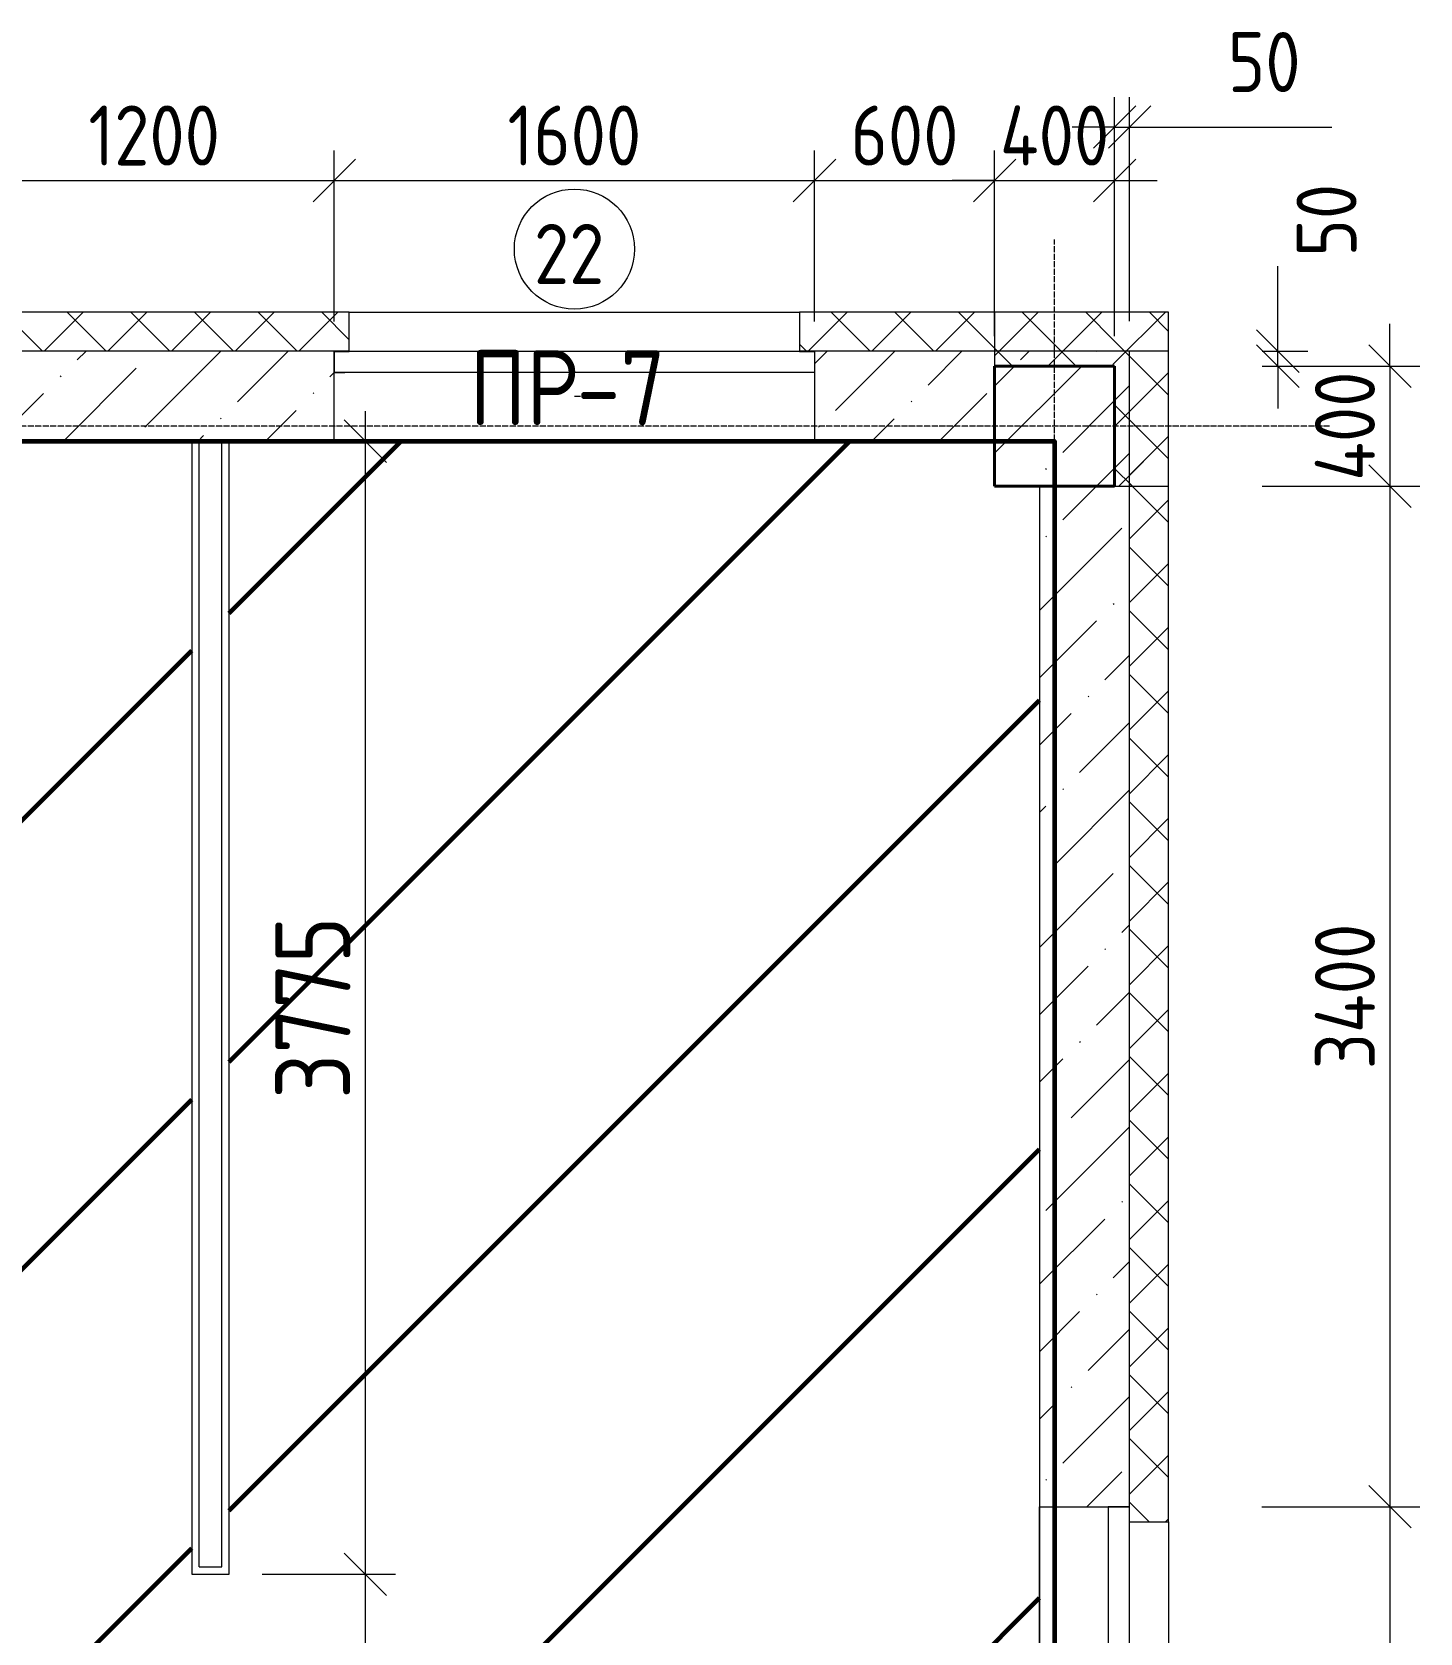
# Model space of a CAD drawing. Header units: millimetres. Extents: x -56773 to 323062, y -262288 to 76460.
# Drawn here: x 58202 to 62827, y -92565 to -87231 of the extents above; entities that cross this region are included whole.
import ezdxf

# ---------------------------------------------------------------- set-up
doc = ezdxf.new("R2010")
doc.units = ezdxf.units.MM
doc.linetypes.add('ADSK_Линия сетки', pattern=[25, 20, -2.5, 0, -2.5])
for name, color, linetype, lineweight in [('1.1)Стяжка керамзит  2 этаж', 5, 'Continuous', 60), ('3.1 Штукатурка внешн стен', 5, 'Continuous', 60), ('_ Окна', 7, 'Continuous', 18), ('Марки', 7, 'Continuous', 20), ('Марки окон', 7, 'Continuous', 20), ('Несущие колонны', 7, 'Continuous', 18), ('Окна', 7, 'Continuous', 9), ('Оси', 7, 'Continuous', 9), ('Размеры', 7, 'Continuous', 9), ('Стены внутренние', 7, 'Continuous', 18), ('Стены наружные', 7, 'Continuous', 18), ('Стены штриховка', 7, 'Continuous', 9)]:
    doc.layers.add(name, color=color, linetype=linetype, lineweight=lineweight)
doc.styles.add('GOST Common_2', font='', dxfattribs={"width": 0.9, "height": 250})
doc.styles.add('GOST Common_3', font='', dxfattribs={"width": 0.9, "height": 200})
doc.styles.get('GOST Common_2').set_extended_font_data('GOST Common')
doc.styles.get('GOST Common_3').set_extended_font_data('GOST Common')
doc.dimstyles.new('ADSK_Основной_2_0', dxfattribs={"dimscale": 304.8, "dimtxt": 201.142999, "dimasz": 0.463911, "dimexe": 0.328084, "dimexo": 0.328084, "dimgap": 0.164042, "dimtad": 1, "dimdec": 3, "dimrnd": 0.001, "dimdsep": 46, "dimtxsty": 'GOST Common_3', "dimblk1": 'OBLIQUE', "dimblk2": 'OBLIQUE', "dimsah": 1, "dimcen": 0.09, "dimdle": 0.328084, "dimazin": 2, "dimtfac": 1, "dimtdec": 4, "dimtix": 1, "dimtmove": 0, "dimatfit": 3, "dimfxl": 1, "dimtvp": 1, "dimtolj": 1, "dimtzin": 0, "dimlwd": 20, "dimlwe": 20, "dimarcsym": 2})
doc.dimstyles.new('ADSK_Основной_2_0_1', dxfattribs={"dimscale": 304.8, "dimtxt": 201.142999, "dimasz": 0.463911, "dimexe": 0.328084, "dimexo": 0.328084, "dimgap": 0.164042, "dimtad": 1, "dimdec": 3, "dimrnd": 0.001, "dimdsep": 46, "dimtxsty": 'GOST Common_3', "dimblk1": 'OBLIQUE', "dimblk2": 'OBLIQUE', "dimsah": 1, "dimcen": 0.09, "dimdle": 0.328084, "dimazin": 2, "dimtfac": 1, "dimtdec": 4, "dimtix": 1, "dimtmove": 1, "dimatfit": 3, "dimfxl": 1, "dimtvp": 1, "dimtolj": 1, "dimtzin": 0, "dimlwd": 20, "dimlwe": 20, "dimarcsym": 2})
doc.dimstyles.new('ADSK_Основной_2_0_3', dxfattribs={"dimscale": 304.8, "dimtxt": 201.142999, "dimasz": 0.463911, "dimexe": 0.328084, "dimexo": 0.328084, "dimgap": 0.164042, "dimtad": 1, "dimdec": 3, "dimrnd": 0.001, "dimdsep": 46, "dimtxsty": 'GOST Common_2', "dimblk1": 'OBLIQUE', "dimblk2": 'OBLIQUE', "dimsah": 1, "dimcen": 0.09, "dimdle": 0.328084, "dimazin": 2, "dimtfac": 1, "dimtdec": 4, "dimtix": 1, "dimtmove": 0, "dimatfit": 3, "dimfxl": 1, "dimtvp": 1, "dimtolj": 1, "dimtzin": 0, "dimlwd": 20, "dimlwe": 20, "dimarcsym": 2})
pattern_1 = [(45, (9.36, -97949.04), (84.18955, 308.69595), [396.875, -79.375, 3.353, -76.022])]
pattern_2 = [(45, (9.36, -97949.04), (-106.066, 106.066), []), (135, (9.36, -97949.04), (-106.066, -106.066), [])]

# ---------------------------------------------------------------- blocks, each defined once
blk = doc.blocks.new('ADSK_КолоннаЖБ_Прямоугольная - 400x400 мм-1807143-Кладочный план 2-го этаж')
at = {"layer": 'Несущие колонны', "lineweight": 40}
for p, q in [((-200, 200), (200, 200)), ((-200, -200), (-200, 200)), ((200, 200), (200, -200)), ((200, -200), (-200, -200))]:
    blk.add_line(p, q, dxfattribs=at)
blk = doc.blocks.new('ОКНО L03 _2СТ_RS - ОК-5_1600х2000h-3556615-Кладочный план 2-го этаж')
at = {"layer": '_ Окна'}
for p, q in [((-838.1, 149), (761.9, 149)), ((-838.1, 149), (-838.1, 79)), ((-838.1, 149), (-833.1, 149)), ((-818.1, 149), (-38.1, 149)), ((-38.1, 149), (741.9, 149)), ((761.9, 149), (756.9, 149)), ((761.9, 149), (761.9, 79)), ((-838.1, 79), (761.9, 79)), ((-838.1, 79), (-803.1, 79)), ((-818.1, 79), (-38.1, 79)), ((-38.1, 79), (741.9, 79)), ((761.9, 79), (726.9, 79))]:
    blk.add_line(p, q, dxfattribs=at)
at = {"layer": 'Окна'}
blk.add_line((-888.1, -150), (811.9, -150), dxfattribs=at)
blk = doc.blocks.new('ОКНО L03 _2СТ_RS - ОК-5_1600х2000h-3556607-Кладочный план 2-го этаж')
at = {"layer": '_ Окна'}
for p, q in [((-838.1, -79), (761.9, -79)), ((-838.1, -149), (-838.1, -79)), ((-838.1, -79), (-803.1, -79)), ((-818.1, -79), (-38.1, -79)), ((-38.1, -79), (741.9, -79)), ((761.9, -79), (726.9, -79)), ((761.9, -149), (761.9, -79)), ((-838.1, -149), (761.9, -149)), ((-838.1, -149), (-833.1, -149)), ((-818.1, -149), (-38.1, -149)), ((-38.1, -149), (741.9, -149)), ((761.9, -149), (756.9, -149))]:
    blk.add_line(p, q, dxfattribs=at)
at = {"layer": 'Окна'}
blk.add_line((-888.1, 150), (811.9, 150), dxfattribs=at)
blk = doc.blocks.new('_Oblique')
at = {"color": 0, "linetype": 'ByBlock', "lineweight": -2}
blk.add_line((-0.5, -0.5), (0.5, 0.5), dxfattribs=at)
blk = doc.blocks.new('*D4531')
at = {"layer": 'Defpoints', "color": 0, "transparency": 16777216}
for p in [(62201.5, -88294.1), (62201.5, -88344.1), (62353.1, -88344.1)]:
    blk.add_point(p, dxfattribs=at)
at = {"layer": 'Размеры', "color": 0, "lineweight": 20, "transparency": 16777216}
for p, q in [((62353.1, -88294.1), (62353.1, -88011.3)), ((62301.5, -88294.1), (62453.1, -88294.1)), ((62353.1, -88344.1), (62353.1, -88294.1)), ((62301.5, -88344.1), (62453.1, -88344.1)), ((62353.1, -88344.1), (62353.1, -88485.5))]:
    blk.add_line(p, q, dxfattribs=at)
at = {"layer": 'Размеры', "color": 0, "lineweight": 20, "transparency": 16777216, "xscale": 141.4, "yscale": 141.4, "zscale": 141.4}
for p, rotation in [((62353.1, -88294.1), 270), ((62353.1, -88344.1), 90)]:
    blk.add_blockref('_Oblique', p, dxfattribs=dict(at, rotation=rotation))
at = {"layer": 'Размеры', "color": 0, "lineweight": 9, "transparency": 16777216, "insert": (62415.4, -87979.3), "char_height": 200, "width": 302.737, "attachment_point": 1, "rotation": 90, "line_spacing_factor": 1.022761, "style": 'GOST Common_3'}
blk.add_mtext('\\A1;50', dxfattribs=at)
blk = doc.blocks.new('*D4532')
at = {"layer": 'Defpoints', "color": 0, "transparency": 16777216}
for p in [(62201.5, -88344.1), (62201.4, -88744.1), (62726.8, -88744.1)]:
    blk.add_point(p, dxfattribs=at)
at = {"layer": 'Размеры', "color": 0, "lineweight": 20, "transparency": 16777216}
for p, q in [((62726.8, -88344.1), (62726.8, -88202.7)), ((62301.5, -88344.1), (62826.8, -88344.1)), ((62726.8, -88344.1), (62726.8, -88744.1)), ((62301.4, -88744.1), (62826.8, -88744.1)), ((62726.8, -88744.1), (62726.8, -88885.5))]:
    blk.add_line(p, q, dxfattribs=at)
at = {"layer": 'Размеры', "color": 0, "lineweight": 20, "transparency": 16777216, "xscale": 141.4, "yscale": 141.4, "zscale": 141.4}
for p, rotation in [((62726.8, -88344.1), 270), ((62726.8, -88744.1), 90)]:
    blk.add_blockref('_Oblique', p, dxfattribs=dict(at, rotation=rotation))
at = {"layer": 'Размеры', "color": 0, "lineweight": 9, "transparency": 16777216, "insert": (62576.8, -88544.1), "char_height": 200, "width": 474.561, "attachment_point": 5, "rotation": 90, "style": 'GOST Common_3'}
blk.add_mtext('\\A1;400', dxfattribs=at)
blk = doc.blocks.new('*D4533')
at = {"layer": 'Defpoints', "color": 0, "transparency": 16777216}
for p in [(62201.4, -88744.1), (62200.4, -92144.1), (62726.8, -92144.1)]:
    blk.add_point(p, dxfattribs=at)
at = {"layer": 'Размеры', "color": 0, "lineweight": 20, "transparency": 16777216}
for p, q in [((62726.8, -88644.1), (62726.8, -92244.1)), ((62301.4, -88744.1), (62826.8, -88744.1)), ((62300.4, -92144.1), (62826.8, -92144.1))]:
    blk.add_line(p, q, dxfattribs=at)
at = {"layer": 'Размеры', "color": 0, "lineweight": 20, "transparency": 16777216, "xscale": 141.4, "yscale": 141.4, "zscale": 141.4}
for p, rotation in [((62726.8, -88744.1), 90), ((62726.8, -92144.1), 270)]:
    blk.add_blockref('_Oblique', p, dxfattribs=dict(at, rotation=rotation))
at = {"layer": 'Размеры', "color": 0, "lineweight": 9, "transparency": 16777216, "insert": (62576.8, -90444.1), "char_height": 200, "width": 625.93, "attachment_point": 5, "rotation": 90, "style": 'GOST Common_3'}
blk.add_mtext('\\A1;3400', dxfattribs=at)
blk = doc.blocks.new('*D4534')
at = {"layer": 'Defpoints', "color": 0, "transparency": 16777216}
for p in [(62200.4, -92144.1), (62200.4, -93744.1), (62726.8, -93744.1)]:
    blk.add_point(p, dxfattribs=at)
at = {"layer": 'Размеры', "color": 0, "lineweight": 20, "transparency": 16777216}
for p, q in [((62726.8, -92044.1), (62726.8, -93844.1)), ((62300.4, -92144.1), (62826.8, -92144.1)), ((62300.4, -93744.1), (62826.8, -93744.1))]:
    blk.add_line(p, q, dxfattribs=at)
at = {"layer": 'Размеры', "color": 0, "lineweight": 20, "transparency": 16777216, "xscale": 141.4, "yscale": 141.4, "zscale": 141.4}
for p, rotation in [((62726.8, -92144.1), 90), ((62726.8, -93744.1), 270)]:
    blk.add_blockref('_Oblique', p, dxfattribs=dict(at, rotation=rotation))
at = {"layer": 'Размеры', "color": 0, "lineweight": 9, "transparency": 16777216, "insert": (62576.8, -92944.1), "char_height": 200, "width": 560.473, "attachment_point": 5, "rotation": 90, "style": 'GOST Common_3'}
blk.add_mtext('\\A1;1600', dxfattribs=at)
blk = doc.blocks.new('*D4601')
at = {"layer": 'Defpoints', "color": 0, "transparency": 16777216}
for p in [(59209.4, -87725.6), (58009.4, -88295.1), (59209.4, -88295.1)]:
    blk.add_point(p, dxfattribs=at)
at = {"layer": 'Размеры', "color": 0, "lineweight": 20, "transparency": 16777216}
for p, q in [((58009.4, -88195.1), (58009.4, -87625.6)), ((59209.4, -88195.1), (59209.4, -87625.6)), ((57909.4, -87725.6), (59309.4, -87725.6))]:
    blk.add_line(p, q, dxfattribs=at)
at = {"layer": 'Размеры', "color": 0, "lineweight": 20, "transparency": 16777216, "xscale": 141.4, "yscale": 141.4, "zscale": 141.4, "rotation": 180}
blk.add_blockref('_Oblique', (58009.4, -87725.6), dxfattribs=at)
at = {"layer": 'Размеры', "color": 0, "lineweight": 20, "transparency": 16777216, "xscale": 141.4, "yscale": 141.4, "zscale": 141.4}
blk.add_blockref('_Oblique', (59209.4, -87725.6), dxfattribs=at)
at = {"layer": 'Размеры', "color": 0, "lineweight": 9, "transparency": 16777216, "insert": (58609.4, -87575.6), "char_height": 200, "width": 560.473, "attachment_point": 5, "style": 'GOST Common_3'}
blk.add_mtext('\\A1;1200', dxfattribs=at)
blk = doc.blocks.new('*D4602')
at = {"layer": 'Defpoints', "color": 0, "transparency": 16777216}
for p in [(60809.4, -87725.6), (59209.4, -88295.1), (60809.4, -88295.1)]:
    blk.add_point(p, dxfattribs=at)
at = {"layer": 'Размеры', "color": 0, "lineweight": 20, "transparency": 16777216}
for p, q in [((59209.4, -88195.1), (59209.4, -87625.6)), ((60809.4, -88195.1), (60809.4, -87625.6)), ((59109.4, -87725.6), (60909.4, -87725.6))]:
    blk.add_line(p, q, dxfattribs=at)
at = {"layer": 'Размеры', "color": 0, "lineweight": 20, "transparency": 16777216, "xscale": 141.4, "yscale": 141.4, "zscale": 141.4, "rotation": 180}
blk.add_blockref('_Oblique', (59209.4, -87725.6), dxfattribs=at)
at = {"layer": 'Размеры', "color": 0, "lineweight": 20, "transparency": 16777216, "xscale": 141.4, "yscale": 141.4, "zscale": 141.4}
blk.add_blockref('_Oblique', (60809.4, -87725.6), dxfattribs=at)
at = {"layer": 'Размеры', "color": 0, "lineweight": 9, "transparency": 16777216, "insert": (60009.4, -87575.6), "char_height": 200, "width": 560.473, "attachment_point": 5, "style": 'GOST Common_3'}
blk.add_mtext('\\A1;1600', dxfattribs=at)
blk = doc.blocks.new('*D4603')
at = {"layer": 'Defpoints', "color": 0, "transparency": 16777216}
for p in [(61409.4, -87725.6), (60809.4, -88295.1), (61409.4, -88344.1)]:
    blk.add_point(p, dxfattribs=at)
at = {"layer": 'Размеры', "color": 0, "lineweight": 20, "transparency": 16777216}
for p, q in [((60809.4, -88195.1), (60809.4, -87625.6)), ((61409.4, -88244.1), (61409.4, -87625.6)), ((60709.4, -87725.6), (61509.4, -87725.6))]:
    blk.add_line(p, q, dxfattribs=at)
at = {"layer": 'Размеры', "color": 0, "lineweight": 20, "transparency": 16777216, "xscale": 141.4, "yscale": 141.4, "zscale": 141.4, "rotation": 180}
blk.add_blockref('_Oblique', (60809.4, -87725.6), dxfattribs=at)
at = {"layer": 'Размеры', "color": 0, "lineweight": 20, "transparency": 16777216, "xscale": 141.4, "yscale": 141.4, "zscale": 141.4}
blk.add_blockref('_Oblique', (61409.4, -87725.6), dxfattribs=at)
at = {"layer": 'Размеры', "color": 0, "lineweight": 9, "transparency": 16777216, "insert": (61109.4, -87575.6), "char_height": 200, "width": 454.106, "attachment_point": 5, "style": 'GOST Common_3'}
blk.add_mtext('\\A1;600', dxfattribs=at)
blk = doc.blocks.new('*D4604')
at = {"layer": 'Defpoints', "color": 0, "transparency": 16777216}
for p in [(61809.4, -87725.6), (61409.4, -88344.1), (61809.4, -88344.1)]:
    blk.add_point(p, dxfattribs=at)
at = {"layer": 'Размеры', "color": 0, "lineweight": 20, "transparency": 16777216}
for p, q in [((61409.4, -88244.1), (61409.4, -87625.6)), ((61809.4, -88244.1), (61809.4, -87625.6)), ((61409.4, -87725.6), (61268, -87725.6)), ((61409.4, -87725.6), (61809.4, -87725.6)), ((61809.4, -87725.6), (61950.8, -87725.6))]:
    blk.add_line(p, q, dxfattribs=at)
at = {"layer": 'Размеры', "color": 0, "lineweight": 20, "transparency": 16777216, "xscale": 141.4, "yscale": 141.4, "zscale": 141.4}
blk.add_blockref('_Oblique', (61409.4, -87725.6), dxfattribs=at)
at = {"layer": 'Размеры', "color": 0, "lineweight": 20, "transparency": 16777216, "xscale": 141.4, "yscale": 141.4, "zscale": 141.4, "rotation": 180}
blk.add_blockref('_Oblique', (61809.4, -87725.6), dxfattribs=at)
at = {"layer": 'Размеры', "color": 0, "lineweight": 9, "transparency": 16777216, "insert": (61609.4, -87575.6), "char_height": 200, "width": 474.561, "attachment_point": 5, "style": 'GOST Common_3'}
blk.add_mtext('\\A1;400', dxfattribs=at)
blk = doc.blocks.new('*D4605')
at = {"layer": 'Defpoints', "color": 0, "transparency": 16777216}
for p in [(61859.4, -87547.5), (61859.4, -88294.1), (61809.4, -88344.1)]:
    blk.add_point(p, dxfattribs=at)
at = {"layer": 'Размеры', "color": 0, "lineweight": 20, "transparency": 16777216}
for p, q in [((61809.4, -88244.1), (61809.4, -87447.5)), ((61859.4, -88194.1), (61859.4, -87447.5)), ((61809.4, -87547.5), (61668, -87547.5)), ((61809.4, -87547.5), (61859.4, -87547.5)), ((61859.4, -87547.5), (62533.6, -87547.5))]:
    blk.add_line(p, q, dxfattribs=at)
at = {"layer": 'Размеры', "color": 0, "lineweight": 20, "transparency": 16777216, "xscale": 141.4, "yscale": 141.4, "zscale": 141.4}
blk.add_blockref('_Oblique', (61809.4, -87547.5), dxfattribs=at)
at = {"layer": 'Размеры', "color": 0, "lineweight": 20, "transparency": 16777216, "xscale": 141.4, "yscale": 141.4, "zscale": 141.4, "rotation": 180}
blk.add_blockref('_Oblique', (61859.4, -87547.5), dxfattribs=at)
at = {"layer": 'Размеры', "color": 0, "lineweight": 9, "transparency": 16777216, "insert": (62186.5, -87230.9), "char_height": 200, "width": 302.737, "attachment_point": 1, "line_spacing_factor": 1.022761, "style": 'GOST Common_3'}
blk.add_mtext('\\A1;50', dxfattribs=at)
blk = doc.blocks.new('*D5042')
at = {"layer": 'Defpoints', "color": 0, "transparency": 16777216}
for p in [(59412.9, -88594.1), (58869.4, -92369.1), (59312.9, -92369.1)]:
    blk.add_point(p, dxfattribs=at)
at = {"layer": 'Размеры', "color": 0, "lineweight": 20, "transparency": 16777216}
for p, q in [((59312.9, -88494.1), (59312.9, -92469.1)), ((59312.9, -88594.1), (59212.9, -88594.1)), ((58969.4, -92369.1), (59412.9, -92369.1))]:
    blk.add_line(p, q, dxfattribs=at)
at = {"layer": 'Размеры', "color": 0, "lineweight": 20, "transparency": 16777216, "xscale": 141.4, "yscale": 141.4, "zscale": 141.4}
for p, rotation in [((59312.9, -88594.1), 90), ((59312.9, -92369.1), 270)]:
    blk.add_blockref('_Oblique', p, dxfattribs=dict(at, rotation=rotation))
at = {"layer": 'Размеры', "color": 0, "lineweight": 9, "transparency": 16777216, "insert": (59137.9, -90481.6), "char_height": 250, "width": 605.475, "attachment_point": 5, "rotation": 90, "style": 'GOST Common_2'}
blk.add_mtext('\\A1;3775', dxfattribs=at)
blk = doc.blocks.new('*D5043')
at = {"layer": 'Defpoints', "color": 0, "transparency": 16777216}
for p in [(58869.4, -92369.1), (58869.4, -93369.1), (59312.9, -93369.1)]:
    blk.add_point(p, dxfattribs=at)
at = {"layer": 'Размеры', "color": 0, "lineweight": 20, "transparency": 16777216}
for p, q in [((59312.9, -92269.1), (59312.9, -93469.1)), ((58969.4, -92369.1), (59412.9, -92369.1)), ((58969.4, -93369.1), (59412.9, -93369.1))]:
    blk.add_line(p, q, dxfattribs=at)
at = {"layer": 'Размеры', "color": 0, "lineweight": 20, "transparency": 16777216, "xscale": 141.4, "yscale": 141.4, "zscale": 141.4}
for p, rotation in [((59312.9, -92369.1), 90), ((59312.9, -93369.1), 270)]:
    blk.add_blockref('_Oblique', p, dxfattribs=dict(at, rotation=rotation))
at = {"layer": 'Размеры', "color": 0, "lineweight": 9, "transparency": 16777216, "insert": (59137.9, -92869.1), "char_height": 250, "width": 560.473, "attachment_point": 5, "rotation": 90, "style": 'GOST Common_2'}
blk.add_mtext('\\A1;1000', dxfattribs=at)
blk = doc.blocks.new('М_окна1 - Маркировка типоразмера-1510237-Кладочный план 2-го этаж')
at = {"layer": 'Марки окон'}
blk.add_circle((0, 0), 2, dxfattribs=at)
blk = doc.blocks.new('ADSK_Марка_Отверстие - Экземпляр_Только Марка-157312-Кладочный план 2-го этаж')
at = {"layer": 'Марки'}
blk.add_line((0, 0), (0.2, 0), dxfattribs=at)

msp = doc.modelspace()

# ---------------------------------------------------------------- hatches: boundary and pattern name
at = {"layer": '1.1)Стяжка керамзит  2 этаж', "transparency": 33554687}
h = msp.add_hatch(dxfattribs=at)
h.set_pattern_fill('ANSI31', color=5, scale=333)
h.paths.add_polyline_path([(61559.3615, -95894.0666), (61559.3615, -95119.0666), (60184.3615, -95119.0666), (60184.3615, -94994.0666), (60309.3615, -94994.0666), (60309.3615, -94269.0666), (61559.3615, -94269.0666), (61559.3615, -93744.0666), (61559.3615, -92094.0666), (61559.3615, -88744.0666), (61409.3615, -88744.0666), (61409.3615, -88594.0666), (60809.3615, -88594.0666), (59159.3615, -88594.0666), (58859.3615, -88594.0666), (58859.3615, -92369.0666), (58734.3615, -92369.0666), (58734.3615, -88594.0666), (58009.3615, -88594.0666), (56359.3615, -88594.0666), (55809.3615, -88594.0666), (55809.3615, -88744.0666), (55534.3615, -88744.0666), (55534.3615, -92344.0666), (55409.3615, -92344.0666), (55409.3615, -88744.0666), (55409.3615, -88594.0666), (54809.3615, -88594.0666), (53159.3615, -88594.0666), (52759.3615, -88594.0666), (52759.3615, -94994.0666), (53184.3615, -94994.0666), (53184.3615, -95119.0666), (52534.3615, -95119.0666), (52534.3615, -94994.0666), (52634.3615, -94994.0666), (52634.3615, -88594.0666), (52009.3615, -88594.0666), (50359.3615, -88594.0666), (49862.837, -88594.0666), (49862.837, -94269.0666), (51184.3615, -94269.0666), (51184.3615, -94994.0666), (51284.3615, -94994.0666), (51284.3615, -95119.0666), (50169.3615, -95119.0666), (50169.3615, -95344.0666), (49862.837, -95344.0666), (49862.837, -98369.0666), (50734.3615, -98369.0666), (50734.3615, -98494.0666), (50609.3615, -98494.0666), (50609.3615, -99219.0666), (49862.837, -99219.0666), (49862.837, -104894.0666), (50409.3615, -104894.0666), (52059.3615, -104894.0666), (52459.3615, -104894.0666), (52459.3615, -101344.0666), (52584.3615, -101344.0666), (52584.3615, -104894.0666), (53209.3615, -104894.0666), (54859.3615, -104894.0666), (55409.3615, -104894.0666), (55409.3615, -104744.0666), (55684.3615, -104744.0666), (55684.3615, -101444.0666), (55809.3615, -101444.0666), (55809.3615, -104744.0666), (55809.3615, -104894.0666), (56409.3615, -104894.0666), (58059.3615, -104894.0666), (59209.3615, -104894.0666), (60859.3615, -104894.0666), (61409.3615, -104894.0666), (61409.3615, -104744.0666), (61559.3615, -104744.0666), (61559.3615, -101344.0666), (61559.3615, -99694.0666), (61559.3615, -99144.0666), (61409.3615, -99144.0666), (61409.3615, -98744.0666), (61559.3615, -98744.0666), (61559.3615, -97544.0666)])
h.paths.add_polyline_path([(56484.3615, -98369.0666), (56484.3615, -99219.0666), (55809.3615, -99219.0666), (55809.3615, -100244.0666), (55684.3615, -100244.0666), (55684.3615, -99219.0666), (52584.3615, -99219.0666), (52584.3615, -100344.0666), (52459.3615, -100344.0666), (52459.3615, -99219.0666), (52059.3615, -99219.0666), (52059.3615, -98494.0666), (51934.3615, -98494.0666), (51934.3615, -98369.0666)], flags=16)
h.paths.add_polyline_path([(55709.3615, -100219.0666), (55709.3615, -99194.0666), (55684.3615, -99194.0666), (55684.3615, -99219.0666)], flags=0)
h.paths.add_polyline_path([(56459.3615, -98394.0666), (56459.3615, -99194.0666), (55809.3615, -99194.0666), (55809.3615, -99219.0666), (55784.3615, -100219.0666), (55784.3615, -99144.0666), (55709.3615, -99144.0666), (54559.3615, -99144.0666), (54559.3615, -98469.0666), (54509.3615, -98469.0666), (54509.3615, -99144.0666), (53034.3615, -99144.0666), (53009.3615, -99144.0666), (53009.3615, -98469.0666), (52959.3615, -98469.0666), (52959.3615, -99144.0666), (52134.3615, -99144.0666), (52134.3615, -98469.0666), (52084.3615, -98469.0666), (52084.3615, -98494.0666), (52059.3615, -98494.0666), (51959.3615, -98469.0666), (51959.3615, -98394.0666)], flags=0)
h.paths.add_polyline_path([(55709.3615, -98744.0666), (55784.3615, -98744.0666), (55784.3615, -98469.0666), (56409.3615, -98469.0666), (56409.3615, -99144.0666), (55809.3615, -99144.0666), (55784.3615, -99144.0666), (55709.3615, -99144.0666), (55684.3615, -99144.0666), (55409.3615, -99144.0666), (55409.3615, -98744.0666), (55684.3615, -98744.0666), (55684.3615, -98494.0666), (55709.3615, -98469.0666)], flags=0)
h.paths.add_polyline_path([(55809.3615, -98744.0666), (55809.3615, -99144.0666), (55409.3615, -99144.0666), (55409.3615, -98744.0666)], flags=0)
h.paths.add_polyline_path([(54384.3615, -95119.0666), (54384.3615, -94994.0666), (54509.3615, -94994.0666), (54509.3615, -94269.0666), (55409.3615, -94269.0666), (55409.3615, -93344.0666), (55534.3615, -93344.0666), (55534.3615, -94269.0666), (57034.3615, -94269.0666), (57034.3615, -94994.0666), (57159.3615, -94994.0666), (57159.3615, -95119.0666)], flags=16)
h.paths.add_polyline_path([(54409.3615, -95019.0666), (54534.3615, -95019.0666), (54534.3615, -94994.0666), (54509.3615, -94994.0666)], flags=0)
h.paths.add_polyline_path([(54584.3615, -94994.0666), (54584.3615, -94344.0666), (56959.3615, -94344.0666), (56959.3615, -94994.0666)], flags=0)
h.paths.add_polyline_path([(55409.3615, -94744.0666), (55409.3615, -94344.0666), (55809.3615, -94344.0666), (55809.3615, -94744.0666)], flags=0)
h.paths.add_polyline_path([(55509.3615, -93369.0666), (55509.3615, -94294.0666), (55534.3615, -94294.0666), (55534.3615, -94269.0666)], flags=0)
h.paths.add_polyline_path([(58359.3615, -95119.0666), (58359.3615, -94994.0666), (58734.3615, -94994.0666), (58734.3615, -93369.0666), (58859.3615, -93369.0666), (58859.3615, -94994.0666), (58984.3615, -94994.0666), (58984.3615, -95119.0666)], flags=16)
h.paths.add_polyline_path([(51154.1182, -105202.5854), (51707.6896, -105202.5854), (51707.6896, -104827.5854), (51154.1182, -104827.5854)], flags=9)
h.paths.add_polyline_path([(50796.9307, -105202.5854), (51329.0735, -105202.5854), (51329.0735, -104827.5854), (50796.9307, -104827.5854)], flags=9)
h.paths.add_polyline_path([(53954.1182, -105202.5854), (54507.6896, -105202.5854), (54507.6896, -104827.5854), (53954.1182, -104827.5854)], flags=9)
h.paths.add_polyline_path([(53596.9307, -105202.5854), (54129.0735, -105202.5854), (54129.0735, -104827.5854), (53596.9307, -104827.5854)], flags=9)
h.paths.add_polyline_path([(57154.1182, -105202.5854), (57707.6896, -105202.5854), (57707.6896, -104827.5854), (57154.1182, -104827.5854)], flags=9)
h.paths.add_polyline_path([(56796.9307, -105202.5854), (57329.0735, -105202.5854), (57329.0735, -104827.5854), (56796.9307, -104827.5854)], flags=9)
h.paths.add_polyline_path([(59954.1182, -105202.5854), (60507.6896, -105202.5854), (60507.6896, -104827.5854), (59954.1182, -104827.5854)], flags=9)
h.paths.add_polyline_path([(59596.9307, -105202.5854), (60129.0735, -105202.5854), (60129.0735, -104827.5854), (59596.9307, -104827.5854)], flags=9)
h.paths.add_polyline_path([(61868.8804, -100599.3099), (61868.8804, -100045.7385), (61493.8804, -100045.7385), (61493.8804, -100599.3099)], flags=9)
h.paths.add_polyline_path([(61868.8804, -100956.4974), (61868.8804, -100424.3546), (61493.8804, -100424.3546), (61493.8804, -100956.4974)], flags=9)
h.paths.add_polyline_path([(61868.8804, -96799.3099), (61868.8804, -96245.7385), (61493.8804, -96245.7385), (61493.8804, -96799.3099)], flags=9)
h.paths.add_polyline_path([(61868.8804, -97156.4974), (61868.8804, -96624.3546), (61493.8804, -96624.3546), (61493.8804, -97156.4974)], flags=9)
h.paths.add_polyline_path([(61868.8804, -92999.3099), (61868.8804, -92445.7385), (61493.8804, -92445.7385), (61493.8804, -92999.3099)], flags=9)
h.paths.add_polyline_path([(61868.8804, -93356.4974), (61868.8804, -92824.3546), (61493.8804, -92824.3546), (61493.8804, -93356.4974)], flags=9)
at = {"layer": 'Несущие колонны', "lineweight": 9}
h = msp.add_hatch(dxfattribs=at)
h.set_pattern_fill('FP_1', color=256, style=0, pattern_type=2)
h.set_pattern_definition([(45, (9.36, -97949.04), (-224.5064, 224.5064), []), (45, (233.87, -97949.04), (-224.5064, 224.5064), [396.875, -79.375, 3.353, -76.022])])
h.paths.add_polyline_path([(61409.3615, -88744.0666), (61809.3615, -88744.0666), (61809.3615, -88344.0666), (61409.3615, -88344.0666), (61409.3615, -88594.0666)])
at = {"layer": 'Стены внутренние', "lineweight": 9}
h = msp.add_hatch(dxfattribs=at)
h.set_pattern_fill('FP_2', color=256, style=0, pattern_type=2)
h.set_pattern_definition(pattern_1)
h.paths.add_polyline_path([(58734.3615, -88594.0666), (59209.3615, -88594.0666), (59209.3615, -88295.0666), (58009.3615, -88295.0666), (58009.3615, -88594.0666)])
h.paths.add_polyline_path([(52009.3615, -88594.0666), (53209.3615, -88594.0666), (53209.3615, -88295.0666), (52009.3615, -88295.0666)])
h.paths.add_polyline_path([(61859.3615, -88594.0666), (61859.3615, -88294.0666), (60809.3615, -88295.0666), (60809.3615, -88594.0666), (61409.3615, -88594.0666), (61409.3615, -88344.0666), (61809.3615, -88344.0666), (61809.3615, -88594.0666)])
h.paths.add_polyline_path([(54809.3615, -88594.0666), (56409.3615, -88594.0666), (56409.3615, -88295.0666), (54809.3615, -88295.0666)])
h.paths.add_polyline_path([(49684.3615, -88594.0666), (50409.3615, -88594.0666), (50409.3615, -88295.0666), (49609.3615, -88294.0666), (49609.3615, -88594.0666)])
h = msp.add_hatch(dxfattribs=at)
h.set_pattern_fill('FP_2', color=256, style=0, pattern_type=2)
h.set_pattern_definition(pattern_1)
h.paths.add_polyline_path([(61559.3615, -105194.0666), (61859.3615, -105194.0666), (61858.3615, -101344.0666), (61559.3615, -101344.0666), (61559.3615, -104744.0666), (61809.3615, -104744.0666), (61809.3615, -105144.0666), (61559.3615, -105144.0666)])
h.paths.add_polyline_path([(61859.3615, -99794.0666), (61858.3615, -97544.0666), (61559.3615, -97544.0666), (61559.3615, -98744.0666), (61809.3615, -98744.0666), (61809.3615, -99144.0666), (61559.3615, -99144.0666), (61559.3615, -99744.0666), (61858.3615, -99744.0666), (61858.3615, -99794.0666)])
h.paths.add_polyline_path([(61859.3615, -95994.0666), (61858.3615, -93744.0666), (61559.3615, -93744.0666), (61559.3615, -94344.0666), (61809.3615, -94344.0666), (61809.3615, -94744.0666), (61559.3615, -94744.0666), (61559.3615, -95944.0666), (61858.3615, -95944.0666), (61858.3615, -95994.0666)])
h.paths.add_polyline_path([(61859.3615, -92194.0666), (61859.3615, -88594.0666), (61809.3615, -88594.0666), (61809.3615, -88744.0666), (61559.3615, -88744.0666), (61559.3615, -92144.0666), (61858.3615, -92144.0666), (61858.3615, -92194.0666)])
at = {"layer": 'Стены наружные', "lineweight": 9}
h = msp.add_hatch(dxfattribs=at)
h.set_pattern_fill('FP_4', color=256, style=0, pattern_type=2)
h.set_pattern_definition(pattern_2)
h.paths.add_polyline_path([(61809.3615, -88294.0666), (61809.3615, -88164.0666), (60759.3615, -88164.0666), (60759.3615, -88294.0666)])
h.paths.add_polyline_path([(51959.3615, -88294.0666), (53259.3615, -88294.0666), (53259.3615, -88164.0666), (51959.3615, -88164.0666)])
h.paths.add_polyline_path([(56326.6505, -88294.0666), (56459.3615, -88294.0666), (56459.3615, -88164.0666), (54759.3615, -88164.0666), (54759.3615, -88294.0666)])
h.paths.add_polyline_path([(59222.263, -88294.0666), (59259.3615, -88294.0666), (59259.3615, -88164.0666), (57959.3615, -88164.0666), (57959.3615, -88294.0666)])
h.paths.add_polyline_path([(50459.3615, -88294.0666), (50459.3615, -88164.0666), (49609.3615, -88164.0666), (49609.3615, -88294.0666)])
h = msp.add_hatch(dxfattribs=at)
h.set_pattern_fill('FP_4', color=256, style=0, pattern_type=2)
h.set_pattern_definition(pattern_2)
h.paths.add_polyline_path([(61809.3615, -88344.0666), (61809.3615, -88164.0666), (61409.3615, -88164.0666), (61409.3615, -88344.0666)])
h = msp.add_hatch(dxfattribs=at)
h.set_pattern_fill('FP_4', color=256, style=0, pattern_type=2)
h.set_pattern_definition(pattern_2)
h.paths.add_polyline_path([(61809.3615, -88744.0666), (61989.3615, -88744.0666), (61989.3615, -88164.0666), (61809.3615, -88164.0666), (61809.3615, -88344.0666)])
h = msp.add_hatch(dxfattribs=at)
h.set_pattern_fill('FP_4', color=256, style=0, pattern_type=2)
h.set_pattern_definition(pattern_2)
h.paths.add_polyline_path([(61989.3615, -105194.0666), (61989.3615, -101294.0666), (61859.3615, -101294.0666), (61859.3615, -105194.0666)])
h.paths.add_polyline_path([(61989.3615, -99794.0666), (61989.3615, -97494.0666), (61859.3615, -97494.0666), (61859.3615, -99794.0666)])
h.paths.add_polyline_path([(61859.3615, -95994.0666), (61989.3615, -95994.0666), (61989.3615, -93694.0666), (61859.3615, -93694.0666), (61859.3615, -95757.2112)])
h.paths.add_polyline_path([(61859.3615, -92194.0666), (61989.3615, -92194.0666), (61989.3615, -88294.0666), (61859.3615, -88294.0666), (61859.3615, -90009.0608)])

# ---------------------------------------------------------------- linework, layer by layer
at = {"layer": '3.1 Штукатурка внешн стен'}
msp.add_lwpolyline([(49709.3615, -88594.0666), (61609.3615, -88594.0666), (61609.3615, -104893.9428), (61409.3615, -104893.9428)], dxfattribs=at)
at = {"layer": 'Несущие колонны', "lineweight": 9}
for p, q in [((61809.3615, -88344.0666), (61409.3615, -88344.0666)), ((61409.3615, -88344.0666), (61409.3615, -88594.0666)), ((61809.3615, -88594.0666), (61809.3615, -88344.0666)), ((61409.3615, -88594.0666), (61409.3615, -88744.0666)), ((61809.3615, -88744.0666), (61809.3615, -88594.0666)), ((61409.3615, -88744.0666), (61559.3615, -88744.0666)), ((61559.3615, -88744.0666), (61809.3615, -88744.0666))]:
    msp.add_line(p, q, dxfattribs=at)
at = {"layer": 'Оси', "linetype": 'ADSK_Линия сетки', "lineweight": 5}
for p, q in [((61609.3615, -108922.9178), (61609.3615, -87921.5904)), ((62525.08, -88544.0666), (-25230.7352, -88544.0666))]:
    msp.add_line(p, q, dxfattribs=at)
at = {"layer": 'Стены внутренние', "lineweight": 5}
for p, q in [((59209.3615, -88594.0666), (59209.3615, -88295.0666)), ((59209.3615, -88295.0666), (59259.3615, -88295.0666)), ((59259.3615, -88295.0666), (59259.3615, -88294.0666)), ((60759.3615, -88294.0666), (60759.3615, -88295.0666)), ((60759.3615, -88295.0666), (60809.3615, -88295.0666)), ((60809.3615, -88295.0666), (60809.3615, -88594.0666)), ((61859.3615, -88294.0666), (61809.3615, -88294.0666)), ((61859.3615, -88594.0666), (61859.3615, -88294.0666)), ((61409.3615, -88594.0666), (61409.3615, -88344.0666)), ((61409.3615, -88344.0666), (61809.3615, -88344.0666)), ((61809.3615, -88344.0666), (61809.3615, -88344.0666)), ((58009.3615, -88594.0666), (58734.3615, -88594.0666)), ((58734.3615, -88594.0666), (58734.3615, -92369.0666)), ((58859.3615, -88594.0666), (59209.3615, -88594.0666)), ((58859.3615, -92369.0666), (58859.3615, -88594.0666)), ((60809.3615, -88594.0666), (59209.3615, -88594.0666)), ((60809.3615, -88594.0666), (61409.3615, -88594.0666)), ((61559.3615, -88744.0666), (61559.3615, -92144.0666)), ((61809.3615, -88744.0666), (61559.3615, -88744.0666)), ((61559.3615, -92144.0666), (61858.3615, -92144.0666)), ((61559.3615, -93744.0666), (61559.3615, -92144.0666)), ((61858.3615, -92144.0666), (61858.3615, -92194.0666)), ((61858.3615, -92194.0666), (61859.3615, -92194.0666)), ((58734.3615, -92369.0666), (58859.3615, -92369.0666))]:
    msp.add_line(p, q, dxfattribs=at)
at = {"layer": 'Стены наружные', "lineweight": 9}
for p, q in [((59259.3615, -88164.0666), (57959.3615, -88164.0666)), ((59259.3615, -88294.0666), (59259.3615, -88164.0666)), ((59259.3615, -88164.0666), (60759.3615, -88164.0666)), ((61989.3615, -88164.0666), (60759.3615, -88164.0666)), ((60759.3615, -88164.0666), (60759.3615, -88294.0666)), ((61409.3615, -88164.0666), (61409.3615, -88344.0666)), ((61989.3615, -92194.0666), (61989.3615, -88164.0666)), ((61989.3615, -88294.0666), (61859.3615, -88294.0666)), ((61409.3615, -88344.0666), (61809.3615, -88344.0666)), ((61809.3615, -88344.0666), (61809.3615, -88744.0666)), ((61809.3615, -88744.0666), (61989.3615, -88744.0666)), ((61859.3615, -92194.0666), (61989.3615, -92194.0666)), ((61989.3615, -92194.0666), (61989.3615, -93694.0666))]:
    msp.add_line(p, q, dxfattribs=at)
at = {"layer": 'Стены штриховка', "lineweight": 9}
for p, q in [((59259.3615, -88294.0666), (57959.3615, -88294.0666)), ((61809.3615, -88294.0666), (60759.3615, -88294.0666)), ((58859.3615, -88594.0666), (58734.3615, -88594.0666)), ((58759.3615, -92344.0666), (58759.3615, -88594.0666)), ((58834.3615, -92344.0666), (58834.3615, -88594.0666)), ((61859.3615, -92194.0666), (61859.3615, -88594.0666)), ((58759.3615, -92344.0666), (58834.3615, -92344.0666))]:
    msp.add_line(p, q, dxfattribs=at)

# ---------------------------------------------------------------- block references
at = {"layer": 'Марки', "xscale": 99.99999999999993, "yscale": 99.99999999999993, "zscale": 99.99999999999993}
msp.add_blockref('ADSK_Марка_Отверстие - Экземпляр_Только Марка-157312-Кладочный план 2-го этаж', (60009.3615, -88444.0666), dxfattribs=at)
at = {"layer": 'Марки окон', "xscale": 99.99999999999993, "yscale": 99.99999999999993, "zscale": 99.99999999999993}
msp.add_blockref('М_окна1 - Маркировка типоразмера-1510237-Кладочный план 2-го этаж', (60009.3615, -87954.0666), dxfattribs=at)
at = {"layer": 'Несущие колонны', "lineweight": 40, "rotation": 89.9999999999999}
msp.add_blockref('ADSK_КолоннаЖБ_Прямоугольная - 400x400 мм-1807143-Кладочный план 2-го этаж', (61609.3615, -88544.0666), dxfattribs=at)
at = {"layer": 'Окна'}
for name, p, rotation in [('ОКНО L03 _2СТ_RS - ОК-5_1600х2000h-3556607-Кладочный план 2-го этаж', (59971.2615, -88444.0666), 180), ('ОКНО L03 _2СТ_RS - ОК-5_1600х2000h-3556615-Кладочный план 2-го этаж', (61709.3615, -92982.1666), 269.9999999999997)]:
    msp.add_blockref(name, p, dxfattribs=dict(at, rotation=rotation))

# ---------------------------------------------------------------- texts
at = {"layer": 'Марки', "lineweight": 9, "char_height": 250, "attachment_point": 1, "style": 'GOST Common_2'}
for s, insert, width in [('ПР', (59659.4307, -88291.0854), 432.91125), ('-7', (60016.6182, -88291.0854), 389.620125)]:
    msp.add_mtext(s, dxfattribs=dict(at, insert=insert, width=width))
at = {"layer": 'Марки окон', "lineweight": 5, "insert": (59874.8041, -87870.2812), "char_height": 200, "width": 317.46825, "attachment_point": 1, "style": 'GOST Common_3'}
msp.add_mtext('22', dxfattribs=at)

# ---------------------------------------------------------------- dimensions: what is measured, and where the dimension line sits
at = {"layer": 'Размеры', "lineweight": 9}
dim = msp.add_linear_dim(base=(61859.3615, -87547.5325), p1=(61809.3615, -88344.0666), p2=(61859.3615, -88294.0666), dimstyle='ADSK_Основной_2_0', override={"dimpost": '<>', "dimfxl": 70.710678}, dxfattribs=at)
dim.commit()
dim.dimension.update_dxf_attribs({"geometry": '*D4605', "text_midpoint": (62337.8758, -87547.5325), "dimtype": 160})
for base, p1, p2, override, picture, middle in [((59209.3615, -87725.5648), (58009.3615, -88295.0666), (59209.3615, -88295.0666), {"dimpost": '<>', "dimfxl": 1200}, '*D4601', (58609.3615, -87575.5648)), ((60809.3615, -87725.5648), (59209.3615, -88295.0666), (60809.3615, -88295.0666), {"dimpost": '<>', "dimfxl": 1600}, '*D4602', (60009.3615, -87575.5648)), ((61409.3615, -87725.5648), (60809.3615, -88295.0666), (61409.3615, -88344.0666), {"dimpost": '<>', "dimfxl": 601.997508}, '*D4603', (61109.3615, -87575.5648)), ((61809.3615, -87725.5648), (61409.3615, -88344.0666), (61809.3615, -88344.0666), {"dimpost": '<>', "dimfxl": 400}, '*D4604', (61609.3615, -87575.5648))]:
    dim = msp.add_linear_dim(base=base, p1=p1, p2=p2, dimstyle='ADSK_Основной_2_0_1', override=override, dxfattribs=at)
    dim.commit()
    dim.dimension.update_dxf_attribs({"geometry": picture, "text_midpoint": middle})
dim = msp.add_linear_dim(base=(62353.0505, -88344.0666), p1=(62201.4807, -88294.0666), p2=(62201.4807, -88344.0666), angle=90, dimstyle='ADSK_Основной_2_0', override={"dimpost": '<>', "dimfxl": 50}, dxfattribs=at)
dim.commit()
dim.dimension.update_dxf_attribs({"geometry": '*D4531', "text_midpoint": (62548.7648, -88011.2666), "dimtype": 160, "text_rotation": 90})
for base, p1, p2, dimstyle, override, picture, middle in [((62726.7971, -88744.0666), (62201.4807, -88344.0666), (62201.3926, -88744.0666), 'ADSK_Основной_2_0_1', {"dimpost": '<>', "dimfxl": 400.00001}, '*D4532', (62576.7971, -88544.0666)), ((59312.8763, -92369.0666), (59412.8612, -88594.0666), (58869.3615, -92369.0666), 'ADSK_Основной_2_0_3', {"dimpost": '<>', "dimfxl": 3813.924083}, '*D5042', (59137.8763, -90481.5666)), ((62726.7971, -92144.0666), (62201.3926, -88744.0666), (62200.3926, -92144.0666), 'ADSK_Основной_2_0_1', {"dimpost": '<>', "dimfxl": 3400.000147}, '*D4533', (62576.7971, -90444.0666)), ((62726.7971, -93744.0666), (62200.3926, -92144.0666), (62200.3926, -93744.0666), 'ADSK_Основной_2_0_1', {"dimpost": '<>', "dimfxl": 1600}, '*D4534', (62576.7971, -92944.0666)), ((59312.8763, -93369.0666), (58869.3615, -92369.0666), (58869.3615, -93369.0666), 'ADSK_Основной_2_0_3', {"dimpost": '<>', "dimfxl": 1000}, '*D5043', (59137.8763, -92869.0666))]:
    dim = msp.add_linear_dim(base=base, p1=p1, p2=p2, angle=90, dimstyle=dimstyle, override=override, dxfattribs=at)
    dim.commit()
    dim.dimension.update_dxf_attribs({"geometry": picture, "text_midpoint": middle})

doc.saveas('drawing.dxf')
